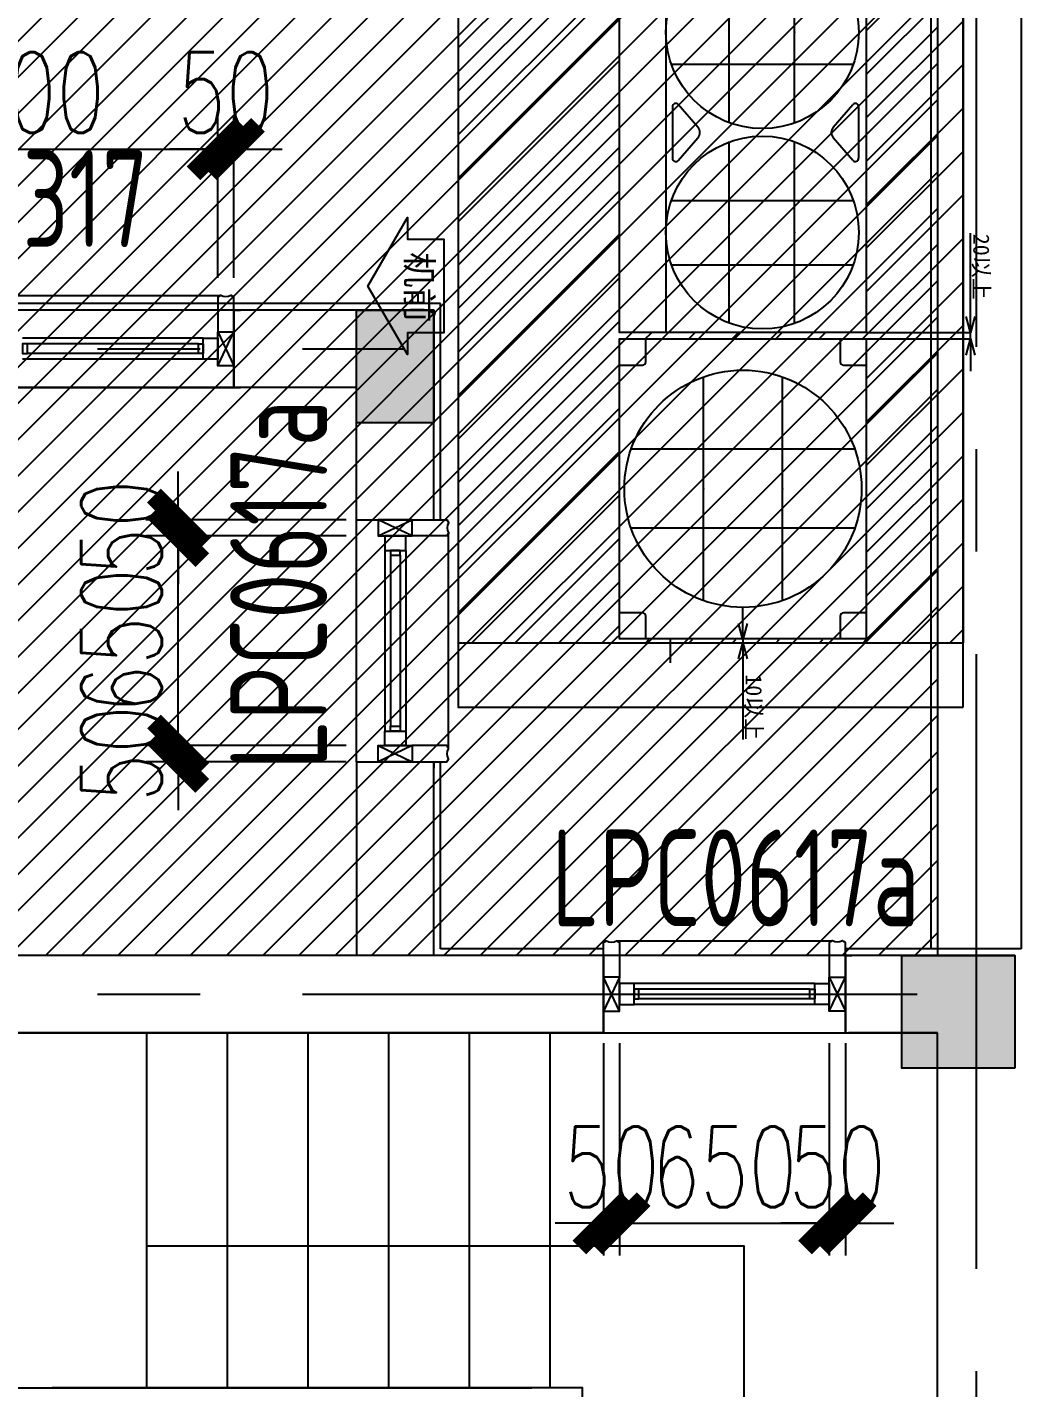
# Model space of a CAD drawing. Extents: x 296441 to 853063, y 459050 to 1117990.
# Drawn here: x 617158 to 620218, y 657349 to 661566 of the extents above; entities that cross this region are included whole.
import ezdxf

# ---------------------------------------------------------------- set-up
doc = ezdxf.new("R2010")
doc.units = 0
doc.header["$LTSCALE"] = 1000
doc.linetypes.add('14-GRID$0$CENTER2', pattern=[28.575, 19.05, -3.175, 3.175, -3.175])
for name, color, linetype in [('0-COL-H1', 170, 'Continuous'), ('0-COL-TZ', 220, 'Continuous'), ('14-GRID$0$G-GRID', 9, '14-GRID$0$CENTER2'), ('D-TEXT-FL01-mi$0$A-WIND-IDEN', 33, 'Continuous'), ('E4-FL02$0$A-WALL-FNSH', 6, 'Continuous'), ('G-FL02$0$A-ANNO-ARRW', 2, 'Continuous'), ('G-FL02$0$A-HRAL', 5, 'Continuous'), ('G-FL02$0$A-SECT-FNSH', 6, 'Continuous'), ('G-FL02$0$A-STRS', 4, 'Continuous'), ('G-FL02$0$A-WALL', 1, 'Continuous'), ('G-FL02$0$M-VRVS-OUAC', 5, 'Continuous'), ('G1-FL02$0$A-OVLK', 140, 'Continuous'), ('G1-FL02$0$A-SECT-WIND', 155, 'Continuous'), ('G1-FL02$0$A-SECT-WOOD', 17, 'Continuous'), ('menchuangtao1$0$A-DETL-STONE', 42, 'Continuous'), ('menchuangtao1$0$A-WALL', 1, 'Continuous'), ('menchuangtao1$0$A_CUR_FRAME', 112, 'Continuous'), ('WALL', 242, 'Continuous'), ('ZT1_Dim---标注---PM、LM、DY、JD', 252, 'Continuous'), ('卫生间降板', 251, 'Continuous')]:
    doc.layers.add(name, color=color, linetype=linetype)
doc.layers.add('G-FL02$0$M-PRVD-STRU', color=4, linetype='Continuous', plot=False)
doc.layers.add('G-FL02$0$M-VRVS-THEC', color=5, linetype='Continuous', lineweight=0)
doc.styles.add('G-FL02$0$Standard', font='')
doc.styles.get("Standard").update_dxf_attribs({"font": 'gbenor.shx', "bigfont": 'gbcbig.shx'})
doc.styles.add('ZT-DIMSTYLE', font='ROMANS.shx', dxfattribs={"width": 0.7, "bigfont": 'CHINESE.shx'})
doc.styles.get('G-FL02$0$Standard').set_extended_font_data('SimSun')
doc.dimstyles.new('G-FL02$0$ISO-25', dxfattribs={"dimtxt": 2.5, "dimasz": 2.5, "dimexe": 1.25, "dimexo": 0.625, "dimtad": 1, "dimtxsty": 'G-FL02$0$Standard', "dimcen": 2.5, "dimadec": 0, "dimazin": 0, "dimtfac": 1, "dimtmove": 0, "dimatfit": 3, "dimfxl": 0, "dimarcsym": 0})
doc.dimstyles.new('ZT-DIM100', dxfattribs={"dimscale": 100, "dimtxt": 2.5, "dimasz": 1.5, "dimexe": 1, "dimexo": 1, "dimgap": 0.5, "dimtad": 1, "dimdec": 0, "dimdsep": 46, "dimtxsty": 'ZT-DIMSTYLE', "dimblk": 'ARCHTICK', "dimcen": 2.5, "dimclrd": 175, "dimclre": 175, "dimclrt": 7, "dimazin": 2, "dimtfac": 1, "dimtix": 1, "dimtmove": 2, "dimatfit": 3, "dimfxl": 0, "dimarcsym": 0})

# ---------------------------------------------------------------- blocks, each defined once
blk = doc.blocks.new('menchuangtao1')
at = {"layer": 'menchuangtao1$0$A-DETL-STONE'}
blk.add_lwpolyline([(-10, -52.5), (-10, -159.2, -0.471625), (-15, -162.1, -0.528396), (-19.5, -164.7, 0.241692), (-50.5, -164.7, -0.528396), (-55, -162.1, -0.471625), (-60, -159.2), (-60, -52.5)], format="xyb", close=True, dxfattribs=at)
at = {"layer": 'menchuangtao1$0$A-WALL'}
for p, q in [((-10, 120), (-10, -120)), ((-10, 120), (10, 120)), ((-10, -120), (10, -120))]:
    blk.add_line(p, q, dxfattribs=at)
at = {"layer": 'menchuangtao1$0$A_CUR_FRAME'}
for p, q in [((-60, -52.5), (-10, 52.5)), ((-60, 52.5), (-10, -52.5))]:
    blk.add_line(p, q, dxfattribs=at)
blk.add_lwpolyline([(-10, -52.5), (-10, 52.5), (-60, 52.5), (-60, -52.5)], close=True, dxfattribs=at)
blk = doc.blocks.new('G1二层')
at = {"layer": '卫生间降板'}
h = blk.add_hatch(dxfattribs=at)
h.set_pattern_fill('ANSI31', color=256, scale=50, style=0)
h.set_pattern_definition([(45, (1264309.73, 426842.31), (-56.126601, 56.126601), [])])
h.paths.add_polyline_path([(745628.3, 338815.4), (745628.3, 335455.4), (756788.3, 335455.4), (756788.3, 338815.4)])
at = {"layer": '0-COL-TZ'}
blk.add_lwpolyline([(754988.3, 337455.4), (755228.3, 337455.4), (755228.3, 337105.4), (754988.3, 337105.4)], close=True, dxfattribs=at)
at = {"layer": '0-COL-TZ', "color": 254}
blk.add_solid([(755228.3, 337105.4, 0), (755228.3, 337455.4, 0), (754988.3, 337105.4, 0), (754988.3, 337455.4, 0)], dxfattribs=at)
at = {"layer": 'E4-FL02$0$A-WALL-FNSH', "extrusion": (8.34702e-21, 4.5439e-05, 1)}
for p, q in [((755248.3, 337475.4), (754608.3, 337475.4)), ((755248.3, 336805.4), (755248.3, 337475.4)), ((755248.3, 335475.4), (755248.3, 336055.4)), ((755753.4, 335475.4), (755248.3, 335475.4)), ((757048.3, 335475.4), (756503.4, 335475.4))]:
    blk.add_line(p, q, dxfattribs=at)
at = {"layer": 'G-FL02$0$A-ANNO-ARRW', "extrusion": (2.78234e-21, 2.27195e-05, 1), "elevation": 7.9}
blk.add_lwpolyline([(754338.3, 334555.4), (756188.3, 334555.4), (756188.3, 332931.5)], dxfattribs=at)
at = {"layer": 'G-FL02$0$A-HRAL', "extrusion": (2.78234e-21, 2.27195e-05, 1), "elevation": 7.9}
for points in [[(755506.3, 332055.4), (753888.3, 332055.4), (753888.3, 334115.4), (755531.9, 334115.4)], [(754070.3, 332055.4), (755688.3, 332055.4), (755688.3, 334115.4), (754044.7, 334115.4)]]:
    blk.add_lwpolyline(points, dxfattribs=at)
at = {"layer": 'G-FL02$0$A-STRS', "ltscale": 0.1, "extrusion": (2.78234e-21, 2.27195e-05, 1)}
for p, q in [((754338.3, 334115.4), (754338.3, 335215.4)), ((754588.3, 334115.4), (754588.3, 335215.4)), ((754838.3, 334115.4), (754838.3, 335215.4)), ((755088.3, 334115.4), (755088.3, 335215.4)), ((755338.3, 334115.4), (755338.3, 335215.4)), ((755588.3, 334115.4), (755588.3, 335215.4))]:
    blk.add_line(p, q, dxfattribs=at)
at = {"layer": 'G1-FL02$0$A-OVLK', "extrusion": (8.34702e-21, 4.5439e-05, 1)}
for p, q in [((753250.2, 337500.4), (754566.4, 337500.4)), ((753208.3, 337215.4), (754608.3, 337215.4)), ((754988.3, 336055.4), (754988.3, 336805.4)), ((755273.3, 336097.2), (755273.3, 336763.5)), ((755795.3, 335500.4), (756461.5, 335500.4)), ((755753.4, 335215.4), (756503.4, 335215.4))]:
    blk.add_line(p, q, dxfattribs=at)
at = {"layer": 'G1-FL02$0$A-OVLK', "extrusion": (8.34702e-21, 4.5439e-05, 1), "elevation": 15.4}
for points in [[(755589.4, 339245.4), (757048.3, 339245.4), (757048.3, 335475.4)], [(756768.3, 338795.4), (756768.3, 335475.4)]]:
    blk.add_lwpolyline(points, dxfattribs=at)
at = {"layer": 'G1-FL02$0$A-SECT-WIND', "extrusion": (8.34702e-21, 4.5439e-05, 1)}
for p, q in [((754513.3, 337367.9), (753953.3, 337367.9)), ((754498.3, 337350.4), (753968.3, 337350.4)), ((754513.3, 337302.9), (753953.3, 337302.9)), ((754498.3, 337320.4), (753968.3, 337320.4)), ((755075.8, 336710.4), (755075.8, 336150.4)), ((755093.3, 336695.4), (755093.3, 336165.4)), ((755123.3, 336695.4), (755123.3, 336165.4)), ((755140.8, 336710.4), (755140.8, 336150.4)), ((756408.4, 335367.9), (755848.4, 335367.9)), ((756393.4, 335350.4), (755863.4, 335350.4)), ((756408.4, 335302.9), (755848.4, 335302.9)), ((756393.4, 335320.4), (755863.4, 335320.4))]:
    blk.add_line(p, q, dxfattribs=at)
at = {"layer": 'G1-FL02$0$A-SECT-WOOD', "extrusion": (8.34702e-21, 4.5439e-05, 1), "elevation": 15.3}
for points in [[(754558.3, 337302.9), (754513.3, 337302.9), (754513.3, 337367.9), (754558.3, 337367.9)], [(753968.3, 337320.4), (753968.3, 337350.4), (753953.3, 337350.4), (753953.3, 337320.4)], [(754498.3, 337320.4), (754498.3, 337350.4), (754513.3, 337350.4), (754513.3, 337320.4)], [(755075.8, 336755.4), (755075.8, 336710.4), (755140.8, 336710.4), (755140.8, 336755.4)], [(755093.3, 336695.4), (755123.3, 336695.4), (755123.3, 336710.4), (755093.3, 336710.4)], [(755075.8, 336105.4), (755075.8, 336150.4), (755140.8, 336150.4), (755140.8, 336105.4)], [(755093.3, 336165.4), (755123.3, 336165.4), (755123.3, 336150.4), (755093.3, 336150.4)], [(755803.4, 335302.9), (755848.4, 335302.9), (755848.4, 335367.9), (755803.4, 335367.9)], [(755863.4, 335320.4), (755863.4, 335350.4), (755848.4, 335350.4), (755848.4, 335320.4)], [(756393.4, 335320.4), (756393.4, 335350.4), (756408.4, 335350.4), (756408.4, 335320.4)], [(756453.4, 335302.9), (756408.4, 335302.9), (756408.4, 335367.9), (756453.4, 335367.9)]]:
    blk.add_lwpolyline(points, close=True, dxfattribs=at)
at = {"layer": 'WALL'}
for p, q in [((754608.3, 337455.4), (754608.3, 337215.4)), ((754988.3, 336805.4), (755228.3, 336805.4)), ((754988.3, 336055.4), (755228.3, 336055.4)), ((755753.4, 335455.4), (755753.4, 335215.4)), ((756503.4, 335455.4), (756503.4, 335215.4))]:
    blk.add_line(p, q, dxfattribs=at)
at = {"layer": 'WALL', "extrusion": (8.34702e-21, 4.5439e-05, 1)}
for p, q in [((755008.3, 337455.4, 4.1), (754628.3, 337455.4, 4.1)), ((755228.3, 336805.4), (755228.3, 337455.4)), ((754988.3, 337215.4), (752588.3, 337215.4)), ((754988.3, 336805.4), (754988.3, 337215.4)), ((754988.3, 336055.4), (754988.3, 335455.4)), ((755228.3, 335455.4), (755228.3, 336055.4)), ((754988.3, 335455.4), (752278.3, 335455.4)), ((755658.3, 335455.4), (755228.3, 335455.4)), ((755753.4, 335455.4), (755228.3, 335455.4)), ((757028.3, 335455.4), (756503.4, 335455.4)), ((754988.3, 335215.4), (752278.3, 335215.4)), ((755743.4, 335215.4), (754988.3, 335215.4)), ((756788.3, 335215.4), (756513.4, 335215.4)), ((756788.3, 330955.4), (756788.3, 335215.4))]:
    blk.add_line(p, q, dxfattribs=at)
at = {"layer": 'WALL', "extrusion": (8.34702e-21, 4.5439e-05, 1), "elevation": 15.4}
for points in [[(753780.6, 335215.4), (755753.4, 335215.4)], [(756503.4, 335215.4), (756788.3, 335215.4)]]:
    blk.add_lwpolyline(points, dxfattribs=at)
at = {"layer": '卫生间降板'}
blk.add_lwpolyline([(745628.3, 338815.4), (756788.3, 338815.4), (756788.3, 335455.4), (745628.3, 335455.4)], close=True, dxfattribs=at)
at = {"extrusion": (-8.34702e-21, -4.5439e-05, -1), "zscale": -1, "rotation": 180}
for p in [(-754618.3, 337335.4, -19.4), (-756513.4, 335335.4)]:
    blk.add_blockref('menchuangtao1', p, dxfattribs=at)
at = {"extrusion": (1.35525e-20, 4.5439e-05, 1), "rotation": 90.00000002074596}
blk.add_blockref('menchuangtao1', (755108.3, 336815.4), dxfattribs=at)
at = {"extrusion": (1.55854e-19, -4.5439e-05, -1), "zscale": -1, "rotation": 269.9999999792539}
blk.add_blockref('menchuangtao1', (-755108.3, 336045.4), dxfattribs=at)
at = {"extrusion": (8.34702e-21, 4.5439e-05, 1), "rotation": 180}
blk.add_blockref('menchuangtao1', (755743.4, 335335.4), dxfattribs=at)
blk = doc.blocks.new('G-FL02$0$_Open30')
at = {"color": 0, "linetype": 'ByBlock', "lineweight": -2}
for p, q in [((-1, 0.268), (0, 0)), ((0, 0), (-1, -0.268)), ((0, 0), (-1, 0))]:
    blk.add_line(p, q, dxfattribs=at)
blk = doc.blocks.new('*D109')
at = {"layer": 'Defpoints', "color": 0, "lineweight": -2, "transparency": 16777216}
for p, q in [((1045.6, 0), (995.6, 0)), ((1095.6, 0.6), (1095.6, 1.3)), ((1095.6, 0), (1105.6, 0)), ((1105.6, 0.6), (1105.6, 1.3)), ((1155.6, 0), (1405.3, 0))]:
    blk.add_line(p, q, dxfattribs=at)
at = {"layer": 'Defpoints', "color": 0, "transparency": 16777216}
for p in [(1095.6, 0), (1095.6, 0), (1105.6, 0)]:
    blk.add_point(p, dxfattribs=at)
at = {"layer": 'Defpoints', "color": 0, "lineweight": -2, "transparency": 16777216, "xscale": 50, "yscale": 50, "zscale": 50}
blk.add_blockref('G-FL02$0$_Open30', (1095.6, 0), dxfattribs=at)
at = {"layer": 'Defpoints', "color": 0, "lineweight": -2, "transparency": 16777216, "xscale": 50, "yscale": 50, "zscale": 50, "rotation": 180}
blk.add_blockref('G-FL02$0$_Open30', (1105.6, 0), dxfattribs=at)
at = {"layer": 'Defpoints', "transparency": 16777216, "insert": (1305.5, 30.7), "char_height": 50, "attachment_point": 5, "style": 'G-FL02$0$Standard'}
blk.add_mtext('10以上', dxfattribs=at)
blk = doc.blocks.new('*D108')
at = {"layer": 'Defpoints', "color": 0, "lineweight": -2, "transparency": 16777216}
for p, q in [((94, 705.1), (-163.3, 705.1)), ((144, 382.9), (144, 706.4)), ((164, 705.1), (144, 705.1)), ((164, 382.9), (164, 706.4)), ((214, 705.1), (264, 705.1))]:
    blk.add_line(p, q, dxfattribs=at)
at = {"layer": 'Defpoints', "color": 0, "transparency": 16777216}
for p in [(144, 705.1), (144, 382.3), (164, 382.3)]:
    blk.add_point(p, dxfattribs=at)
at = {"layer": 'Defpoints', "color": 0, "lineweight": -2, "transparency": 16777216, "xscale": 50, "yscale": 50, "zscale": 50}
blk.add_blockref('G-FL02$0$_Open30', (144, 705.1), dxfattribs=at)
at = {"layer": 'Defpoints', "color": 0, "lineweight": -2, "transparency": 16777216, "xscale": 50, "yscale": 50, "zscale": 50, "rotation": 180}
blk.add_blockref('G-FL02$0$_Open30', (164, 705.1), dxfattribs=at)
at = {"layer": 'Defpoints', "transparency": 16777216, "insert": (-59.7, 735.8), "char_height": 50, "attachment_point": 5, "style": 'G-FL02$0$Standard'}
blk.add_mtext('20以上', dxfattribs=at)
blk = doc.blocks.new('*D107')
at = {"layer": 'Defpoints', "color": 0, "lineweight": -2, "transparency": 16777216}
for p, q in [((-1155.6, 0), (-1405.4, 0)), ((-1105.6, 0.6), (-1105.6, 1.3)), ((-1095.6, 0), (-1105.6, 0)), ((-1095.6, 0.6), (-1095.6, 1.3)), ((-1045.6, 0), (-995.6, 0))]:
    blk.add_line(p, q, dxfattribs=at)
at = {"layer": 'Defpoints', "color": 0, "transparency": 16777216}
for p in [(-1105.6, 0), (-1105.6, 0), (-1095.6, 0)]:
    blk.add_point(p, dxfattribs=at)
at = {"layer": 'Defpoints', "color": 0, "lineweight": -2, "transparency": 16777216, "xscale": 50, "yscale": 50, "zscale": 50}
blk.add_blockref('G-FL02$0$_Open30', (-1105.6, 0), dxfattribs=at)
at = {"layer": 'Defpoints', "color": 0, "lineweight": -2, "transparency": 16777216, "xscale": 50, "yscale": 50, "zscale": 50, "rotation": 180}
blk.add_blockref('G-FL02$0$_Open30', (-1095.6, 0), dxfattribs=at)
at = {"layer": 'Defpoints', "transparency": 16777216, "insert": (-1305.5, 30.7), "char_height": 50, "attachment_point": 5, "style": 'G-FL02$0$Standard'}
blk.add_mtext('10以上', dxfattribs=at)
blk = doc.blocks.new('*D106')
at = {"layer": 'Defpoints', "color": 0, "lineweight": -2, "transparency": 16777216}
for p, q in [((-1106.3, 682.3), (-1212.4, 682.3)), ((-1211.2, 432.3), (-1211.2, 632.3)), ((-1106.3, 382.3), (-1212.4, 382.3))]:
    blk.add_line(p, q, dxfattribs=at)
at = {"layer": 'Defpoints', "color": 0, "transparency": 16777216}
for p in [(-1211.2, 682.3), (-1105.6, 682.3), (-1105.6, 382.3)]:
    blk.add_point(p, dxfattribs=at)
at = {"layer": 'Defpoints', "color": 0, "lineweight": -2, "transparency": 16777216, "xscale": 50, "yscale": 50, "zscale": 50}
for p, rotation in [((-1211.2, 682.3), 90), ((-1211.2, 382.3), 270)]:
    blk.add_blockref('G-FL02$0$_Open30', p, dxfattribs=dict(at, rotation=rotation))
at = {"layer": 'Defpoints', "transparency": 16777216, "insert": (-1241.9, 532.3), "char_height": 50, "attachment_point": 5, "rotation": 90, "style": 'G-FL02$0$Standard'}
blk.add_mtext('300以上', dxfattribs=at)
blk = doc.blocks.new('*D105')
at = {"layer": 'Defpoints', "color": 0, "lineweight": -2, "transparency": 16777216}
for p, q in [((-1106.3, -382.3), (-1212.4, -382.3)), ((-1211.2, -832.3), (-1211.2, -432.3)), ((-1106.3, -882.3), (-1212.4, -882.3))]:
    blk.add_line(p, q, dxfattribs=at)
at = {"layer": 'Defpoints', "color": 0, "transparency": 16777216}
for p in [(-1211.2, -382.3), (-1105.6, -382.3), (-1105.6, -882.3)]:
    blk.add_point(p, dxfattribs=at)
at = {"layer": 'Defpoints', "color": 0, "lineweight": -2, "transparency": 16777216, "xscale": 50, "yscale": 50, "zscale": 50}
for p, rotation in [((-1211.2, -382.3), 90), ((-1211.2, -882.3), 270)]:
    blk.add_blockref('G-FL02$0$_Open30', p, dxfattribs=dict(at, rotation=rotation))
at = {"layer": 'Defpoints', "transparency": 16777216, "insert": (-1241.9, -632.3), "char_height": 50, "attachment_point": 5, "rotation": 90, "style": 'G-FL02$0$Standard'}
blk.add_mtext('500以上', dxfattribs=at)
blk = doc.blocks.new('WERTG')
at = {"layer": 'D-TEXT-FL01-mi$0$A-WIND-IDEN', "color": 2, "width": 0.8}
for s, p in [('LPC1317', (807423, 339208, 15.4)), ('LPC0617a', (809627.1, 337103))]:
    blk.add_text(s, height=300, dxfattribs=at).set_placement(p)
blk.add_text('LPC0617a', height=300, rotation=90, dxfattribs=at).set_placement((808931.4, 337593.6))
blk = doc.blocks.new('_ArchTick')
at = {"color": 0, "linetype": 'ByBlock', "const_width": 0.4}
blk.add_lwpolyline([(-0.5, -0.5), (0.5, 0.5)], dxfattribs=at)
blk = doc.blocks.new('*D1351')
at = {"layer": 'Defpoints', "color": 0, "ltscale": 1000, "transparency": 16777216}
for p in [(619643.6, 658517), (619693.6, 658517), (619693.6, 657859.2)]:
    blk.add_point(p, dxfattribs=at)
at = {"layer": 'ZT1_Dim---标注---PM、LM、DY、JD', "color": 175, "linetype": 'ByBlock', "lineweight": -2, "ltscale": 1000, "transparency": 16777216}
for p, q in [((619643.6, 658417), (619643.6, 657759.2)), ((619693.6, 658417), (619693.6, 657759.2)), ((619643.6, 657859.2), (619493.6, 657859.2)), ((619643.6, 657859.2), (619693.6, 657859.2)), ((619693.6, 657859.2), (619843.6, 657859.2))]:
    blk.add_line(p, q, dxfattribs=at)
at = {"layer": 'ZT1_Dim---标注---PM、LM、DY、JD', "color": 175, "lineweight": -2, "ltscale": 1000, "transparency": 16777216, "xscale": 150, "yscale": 150, "zscale": 150}
blk.add_blockref('_ArchTick', (619643.6, 657859.2), dxfattribs=at)
at = {"layer": 'ZT1_Dim---标注---PM、LM、DY、JD', "color": 175, "lineweight": -2, "ltscale": 1000, "transparency": 16777216, "xscale": 150, "yscale": 150, "zscale": 150, "rotation": 180}
blk.add_blockref('_ArchTick', (619693.6, 657859.2), dxfattribs=at)
at = {"layer": 'ZT1_Dim---标注---PM、LM、DY、JD', "color": 7, "ltscale": 1000, "transparency": 16777216, "insert": (619668.6, 658034.2), "char_height": 250, "attachment_point": 5, "style": 'ZT-DIMSTYLE'}
blk.add_mtext('50', dxfattribs=at)
blk = doc.blocks.new('*D1352')
at = {"layer": 'Defpoints', "color": 0, "ltscale": 1000, "transparency": 16777216}
for p in [(618993.6, 658517, -15.2), (619643.6, 658517), (619643.6, 657859.2)]:
    blk.add_point(p, dxfattribs=at)
at = {"layer": 'ZT1_Dim---标注---PM、LM、DY、JD', "color": 175, "linetype": 'ByBlock', "lineweight": -2, "ltscale": 1000, "transparency": 16777216}
for p, q in [((618993.6, 658417), (618993.6, 657759.2)), ((619643.6, 658417), (619643.6, 657759.2)), ((618993.6, 657859.2), (619643.6, 657859.2))]:
    blk.add_line(p, q, dxfattribs=at)
at = {"layer": 'ZT1_Dim---标注---PM、LM、DY、JD', "color": 175, "lineweight": -2, "ltscale": 1000, "transparency": 16777216, "xscale": 150, "yscale": 150, "zscale": 150, "rotation": 180}
blk.add_blockref('_ArchTick', (618993.6, 657859.2), dxfattribs=at)
at = {"layer": 'ZT1_Dim---标注---PM、LM、DY、JD', "color": 175, "lineweight": -2, "ltscale": 1000, "transparency": 16777216, "xscale": 150, "yscale": 150, "zscale": 150}
blk.add_blockref('_ArchTick', (619643.6, 657859.2), dxfattribs=at)
at = {"layer": 'ZT1_Dim---标注---PM、LM、DY、JD', "color": 7, "ltscale": 1000, "transparency": 16777216, "insert": (619318.6, 658034.2), "char_height": 250, "attachment_point": 5, "style": 'ZT-DIMSTYLE'}
blk.add_mtext('650', dxfattribs=at)
blk = doc.blocks.new('*D1353')
at = {"layer": 'Defpoints', "color": 0, "ltscale": 1000, "transparency": 16777216}
for p in [(618943.6, 658517, -15.2), (618993.6, 658517, -15.2), (618993.6, 657859.2)]:
    blk.add_point(p, dxfattribs=at)
at = {"layer": 'ZT1_Dim---标注---PM、LM、DY、JD', "color": 175, "linetype": 'ByBlock', "lineweight": -2, "ltscale": 1000, "transparency": 16777216}
for p, q in [((618943.6, 658417), (618943.6, 657759.2)), ((618993.6, 658417), (618993.6, 657759.2)), ((618943.6, 657859.2), (618793.6, 657859.2)), ((618943.6, 657859.2), (618993.6, 657859.2)), ((618993.6, 657859.2), (619143.6, 657859.2))]:
    blk.add_line(p, q, dxfattribs=at)
at = {"layer": 'ZT1_Dim---标注---PM、LM、DY、JD', "color": 175, "lineweight": -2, "ltscale": 1000, "transparency": 16777216, "xscale": 150, "yscale": 150, "zscale": 150}
blk.add_blockref('_ArchTick', (618943.6, 657859.2), dxfattribs=at)
at = {"layer": 'ZT1_Dim---标注---PM、LM、DY、JD', "color": 175, "lineweight": -2, "ltscale": 1000, "transparency": 16777216, "xscale": 150, "yscale": 150, "zscale": 150, "rotation": 180}
blk.add_blockref('_ArchTick', (618993.6, 657859.2), dxfattribs=at)
at = {"layer": 'ZT1_Dim---标注---PM、LM、DY、JD', "color": 7, "ltscale": 1000, "transparency": 16777216, "insert": (618968.6, 658034.2), "char_height": 250, "attachment_point": 5, "style": 'ZT-DIMSTYLE'}
blk.add_mtext('50', dxfattribs=at)
blk = doc.blocks.new('*D1354')
at = {"layer": 'Defpoints', "color": 0, "ltscale": 1000, "transparency": 16777216}
for p in [(617625.6, 660039.5), (618246, 660039.5), (618246, 659989.5)]:
    blk.add_point(p, dxfattribs=at)
at = {"layer": 'ZT1_Dim---标注---PM、LM、DY、JD', "color": 175, "linetype": 'ByBlock', "lineweight": -2, "ltscale": 1000, "transparency": 16777216}
for p, q in [((617625.6, 660039.5), (617625.6, 660189.5)), ((618146, 660039.5), (617525.6, 660039.5)), ((617625.6, 659989.5), (617625.6, 660039.5)), ((618146, 659989.5), (617525.6, 659989.5)), ((617625.6, 659989.5), (617625.6, 659839.5))]:
    blk.add_line(p, q, dxfattribs=at)
at = {"layer": 'ZT1_Dim---标注---PM、LM、DY、JD', "color": 175, "lineweight": -2, "ltscale": 1000, "transparency": 16777216, "xscale": 150, "yscale": 150, "zscale": 150}
for p, rotation in [((617625.6, 660039.5), 270), ((617625.6, 659989.5), 90)]:
    blk.add_blockref('_ArchTick', p, dxfattribs=dict(at, rotation=rotation))
at = {"layer": 'ZT1_Dim---标注---PM、LM、DY、JD', "color": 7, "ltscale": 1000, "transparency": 16777216, "insert": (617450.6, 660014.5), "char_height": 250, "attachment_point": 5, "rotation": 90, "style": 'ZT-DIMSTYLE'}
blk.add_mtext('50', dxfattribs=at)
blk = doc.blocks.new('*D1355')
at = {"layer": 'Defpoints', "color": 0, "ltscale": 1000, "transparency": 16777216}
for p in [(617625.6, 659989.5), (618246, 659989.5), (618246, 659339.5, -15.3)]:
    blk.add_point(p, dxfattribs=at)
at = {"layer": 'ZT1_Dim---标注---PM、LM、DY、JD', "color": 175, "linetype": 'ByBlock', "lineweight": -2, "ltscale": 1000, "transparency": 16777216}
for p, q in [((618146, 659989.5), (617525.6, 659989.5)), ((617625.6, 659339.5), (617625.6, 659989.5)), ((618146, 659339.5), (617525.6, 659339.5))]:
    blk.add_line(p, q, dxfattribs=at)
at = {"layer": 'ZT1_Dim---标注---PM、LM、DY、JD', "color": 175, "lineweight": -2, "ltscale": 1000, "transparency": 16777216, "xscale": 150, "yscale": 150, "zscale": 150}
for p, rotation in [((617625.6, 659989.5), 90), ((617625.6, 659339.5), 270)]:
    blk.add_blockref('_ArchTick', p, dxfattribs=dict(at, rotation=rotation))
at = {"layer": 'ZT1_Dim---标注---PM、LM、DY、JD', "color": 7, "ltscale": 1000, "transparency": 16777216, "insert": (617450.6, 659664.5), "char_height": 250, "attachment_point": 5, "rotation": 90, "style": 'ZT-DIMSTYLE'}
blk.add_mtext('650', dxfattribs=at)
blk = doc.blocks.new('*D1356')
at = {"layer": 'Defpoints', "color": 0, "ltscale": 1000, "transparency": 16777216}
for p in [(617625.6, 659339.5), (618246, 659339.5, -15.3), (618246, 659289.5, -15.3)]:
    blk.add_point(p, dxfattribs=at)
at = {"layer": 'ZT1_Dim---标注---PM、LM、DY、JD', "color": 175, "linetype": 'ByBlock', "lineweight": -2, "ltscale": 1000, "transparency": 16777216}
for p, q in [((617625.6, 659339.5), (617625.6, 659489.5)), ((618146, 659339.5), (617525.6, 659339.5)), ((617625.6, 659289.5), (617625.6, 659339.5)), ((618146, 659289.5), (617525.6, 659289.5)), ((617625.6, 659289.5), (617625.6, 659139.5))]:
    blk.add_line(p, q, dxfattribs=at)
at = {"layer": 'ZT1_Dim---标注---PM、LM、DY、JD', "color": 175, "lineweight": -2, "ltscale": 1000, "transparency": 16777216, "xscale": 150, "yscale": 150, "zscale": 150}
for p, rotation in [((617625.6, 659339.5), 270), ((617625.6, 659289.5), 90)]:
    blk.add_blockref('_ArchTick', p, dxfattribs=dict(at, rotation=rotation))
at = {"layer": 'ZT1_Dim---标注---PM、LM、DY、JD', "color": 7, "ltscale": 1000, "transparency": 16777216, "insert": (617450.6, 659314.5), "char_height": 250, "attachment_point": 5, "rotation": 90, "style": 'ZT-DIMSTYLE'}
blk.add_mtext('50', dxfattribs=at)
blk = doc.blocks.new('*D1398')
at = {"layer": 'Defpoints', "color": 0, "ltscale": 1000, "transparency": 16777216}
for p in [(617798.5, 661188.4), (617748.5, 660689.5), (617798.5, 660689.5)]:
    blk.add_point(p, dxfattribs=at)
at = {"layer": 'ZT1_Dim---标注---PM、LM、DY、JD', "color": 175, "linetype": 'ByBlock', "lineweight": -2, "ltscale": 1000, "transparency": 16777216}
for p, q in [((617748.5, 660789.5), (617748.5, 661288.4)), ((617798.5, 660789.5), (617798.5, 661288.4)), ((617748.5, 661188.4), (617598.5, 661188.4)), ((617748.5, 661188.4), (617798.5, 661188.4)), ((617798.5, 661188.4), (617948.5, 661188.4))]:
    blk.add_line(p, q, dxfattribs=at)
at = {"layer": 'ZT1_Dim---标注---PM、LM、DY、JD', "color": 175, "lineweight": -2, "ltscale": 1000, "transparency": 16777216, "xscale": 150, "yscale": 150, "zscale": 150}
blk.add_blockref('_ArchTick', (617748.5, 661188.4), dxfattribs=at)
at = {"layer": 'ZT1_Dim---标注---PM、LM、DY、JD', "color": 175, "lineweight": -2, "ltscale": 1000, "transparency": 16777216, "xscale": 150, "yscale": 150, "zscale": 150, "rotation": 180}
blk.add_blockref('_ArchTick', (617798.5, 661188.4), dxfattribs=at)
at = {"layer": 'ZT1_Dim---标注---PM、LM、DY、JD', "color": 7, "ltscale": 1000, "transparency": 16777216, "insert": (617773.5, 661363.4), "char_height": 250, "attachment_point": 5, "style": 'ZT-DIMSTYLE'}
blk.add_mtext('50', dxfattribs=at)
blk = doc.blocks.new('*D1399')
at = {"layer": 'Defpoints', "color": 0, "ltscale": 1000, "transparency": 16777216}
for p in [(617748.5, 661188.4), (616448.5, 660689.5, 4.1), (617748.5, 660689.5)]:
    blk.add_point(p, dxfattribs=at)
at = {"layer": 'ZT1_Dim---标注---PM、LM、DY、JD', "color": 175, "linetype": 'ByBlock', "lineweight": -2, "ltscale": 1000, "transparency": 16777216}
for p, q in [((616448.5, 660789.5), (616448.5, 661288.4)), ((617748.5, 660789.5), (617748.5, 661288.4)), ((616448.5, 661188.4), (617748.5, 661188.4))]:
    blk.add_line(p, q, dxfattribs=at)
at = {"layer": 'ZT1_Dim---标注---PM、LM、DY、JD', "color": 175, "lineweight": -2, "ltscale": 1000, "transparency": 16777216, "xscale": 150, "yscale": 150, "zscale": 150, "rotation": 180}
blk.add_blockref('_ArchTick', (616448.5, 661188.4), dxfattribs=at)
at = {"layer": 'ZT1_Dim---标注---PM、LM、DY、JD', "color": 175, "lineweight": -2, "ltscale": 1000, "transparency": 16777216, "xscale": 150, "yscale": 150, "zscale": 150}
blk.add_blockref('_ArchTick', (617748.5, 661188.4), dxfattribs=at)
at = {"layer": 'ZT1_Dim---标注---PM、LM、DY、JD', "color": 7, "ltscale": 1000, "transparency": 16777216, "insert": (617098.5, 661363.4), "char_height": 250, "attachment_point": 5, "style": 'ZT-DIMSTYLE'}
blk.add_mtext('1300', dxfattribs=at)
blk = doc.blocks.new('G-FL02$0$RHXYQ22-26PY1')
at = {"layer": 'Defpoints'}
h = blk.add_hatch(dxfattribs=at)
h.set_pattern_fill('ANSI31', color=256, scale=30, style=0)
h.set_pattern_definition([(135, (3288.71, -2114.12), (67.352, 67.352), [])])
h.paths.add_polyline_path([(143.97, -382.3), (143.97, 382.3), (-1095.63, 382.3), (-1105.63, 382.3), (-1105.63, 682.3), (1105.57, 682.3), (1105.57, -882.3), (-1105.63, -882.3), (-1105.63, 382.3), (-1095.63, 382.3), (-1095.63, -382.3)])
h.paths.add_polyline_path([(165.97, -382.3), (1095.57, -382.3), (1095.57, 382.3), (165.97, 382.3)], flags=16)
at = {"linetype": 'Continuous'}
for p, q in [((244.77, 311.5), (244.77, 382.3)), ((1012.77, 382.3), (1012.77, 311.5)), ((-886.332, -221.715), (-886.332, 341.715)), ((-687.129, -221.715), (-687.129, 341.715)), ((-492.282, 279.676), (-562.411, 340.971)), ((-555.83, 358.5), (-395.83, 358.5)), ((-389.249, 340.971), (-459.378, 279.676)), ((-265.332, -221.715), (-265.332, 341.715)), ((-66.129, -221.715), (-66.129, 341.715)), ((505.752, 346.439), (505.752, -346.628)), ((750.789, 346.439), (750.789, -346.628)), ((163.97, 301.5), (234.77, 301.5)), ((1022.77, 301.5), (1093.57, 301.5)), ((-505.015, 159.601), (-1068.445, 159.601)), ((115.985, 159.601), (-447.445, 159.601)), ((974.804, 122.423), (281.737, 122.423)), ((-505.015, -42.626), (-1068.445, -42.626)), ((115.985, -42.626), (-447.445, -42.626)), ((974.804, -122.613), (281.737, -122.613)), ((-492.282, -139.676), (-562.411, -200.971)), ((-389.249, -200.971), (-459.378, -139.676)), ((-1095.63, -238.804), (143.97, -238.804)), ((-555.83, -218.5), (-395.83, -218.5)), ((234.77, -301.5), (163.97, -301.5)), ((244.77, -382.3), (244.77, -311.5)), ((1012.77, -311.5), (1012.77, -382.3)), ((1093.57, -301.5), (1022.77, -301.5))]:
    blk.add_line(p, q, dxfattribs=at)
blk.add_line((1093.57, -226.11), (1167.715, -226.11))
for points in [[(-1095.63, 382.3), (143.97, 382.3), (143.97, -382.3), (-1095.63, -382.3)], [(163.97, 382.3), (1093.57, 382.3), (1093.57, -382.3), (163.97, -382.3)]]:
    blk.add_lwpolyline(points, close=True, dxfattribs=at)
for centre, radius in [((-786.73, 60), 298.804), ((-165.73, 60), 298.804), ((628.27, -0.095), 367.555)]:
    blk.add_circle(centre, radius, dxfattribs=at)
for centre, radius, start, end in [((-555.83, 348.5), 10, 90, 228.845778), ((-395.83, 348.5), 10, 311.154222, 90), ((234.77, 311.5), 10, 270, 0), ((1022.77, 311.5), 10, 180, 270), ((-475.83, 298.5), 25, 228.845778, 311.154222), ((-475.83, -158.5), 25, 48.845778, 131.154222), ((-555.83, -208.5), 10, 131.154222, 270), ((-395.83, -208.5), 10, 270, 48.845778), ((234.77, -311.5), 10, 0, 90), ((1022.77, -311.5), 10, 90, 180)]:
    blk.add_arc(centre, radius, start, end, dxfattribs=at)
for p in [(-786.73, 159.601), (-165.73, 159.601), (628.27, 122.423), (628.27, -122.613)]:
    blk.add_point(p, dxfattribs=at)
at = {"layer": 'Defpoints'}
for p, q in [((-1105.63, 682.3), (1105.57, 682.3)), ((-1105.63, -882.3), (-1105.63, 682.3)), ((1105.57, -882.3), (1105.57, 682.3)), ((-1105.63, -882.3), (1105.57, -882.3))]:
    blk.add_line(p, q, dxfattribs=at)
blk.add_lwpolyline([(-0.03, -1162.482), (-212.6, -1039.755), (-145.317, -1039.755), (-145.317, -926.809), (145.256, -926.809), (145.256, -1039.755), (212.54, -1039.755), (-0.03, -1162.482)], dxfattribs=at)
at = {"layer": 'Defpoints', "style": 'G-FL02$0$Standard'}
blk.add_text('机前', height=80, dxfattribs=at).set_placement((-105.153, -1043.049))
at = {"layer": 'Defpoints'}
for base, p1, p2, text, picture, middle in [((143.97, 705.131), (163.97, 382.3), (143.97, 382.3), '20以上', '*D108', (-59.667, 705.131)), ((-1105.63, 0), (-1095.63, 0), (-1105.63, 0), '10以上', '*D107', (-1305.519, 30.679)), ((1095.57, 0), (1105.57, 0), (1095.57, 0), '10以上', '*D109', (1305.459, 0))]:
    dim = blk.add_linear_dim(base=base, p1=p1, p2=p2, text=text, dimstyle='G-FL02$0$ISO-25', dxfattribs=at)
    dim.commit()
    dim.dimension.update_dxf_attribs({"geometry": picture, "text_midpoint": middle, "dimtype": 128})
for base, p1, p2, text, picture, middle in [((-1211.195, 682.3), (-1105.63, 382.3), (-1105.63, 682.3), '300以上', '*D106', (-1241.874, 532.3)), ((-1211.195, -382.3), (-1105.63, -882.3), (-1105.63, -382.3), '500以上', '*D105', (-1241.874, -632.3))]:
    dim = blk.add_linear_dim(base=base, p1=p1, p2=p2, angle=90, text=text, dimstyle='G-FL02$0$ISO-25', dxfattribs=at)
    dim.commit()
    dim.dimension.update_dxf_attribs({"geometry": picture, "text_midpoint": middle, "dimtype": 128})
blk = doc.blocks.new('G-FL02$0$dfdsafsafds')
at = {"layer": 'G-FL02$0$M-PRVD-STRU'}
blk.add_lwpolyline([(326372.8, 648758.2), (326372.8, 651469.4), (324808.2, 651469.4), (324808.2, 648758.2)], close=True, dxfattribs=at)
at = {"layer": 'G-FL02$0$M-VRVS-OUAC', "rotation": 270}
blk.add_blockref('G-FL02$0$RHXYQ22-26PY1', (325690.5, 650063.8), dxfattribs=at)

msp = doc.modelspace()

# ---------------------------------------------------------------- linework, layer by layer
at = {"layer": '0-COL-H1'}
for points in [[(618178.5, 660689.5), (618418.5, 660689.5), (618418.5, 660339.5), (618178.5, 660339.5)], [(620218.5, 658339.5), (619868.5, 658339.5), (619868.5, 658689.5), (620218.5, 658689.5)]]:
    msp.add_lwpolyline(points, close=True, dxfattribs=at)
at = {"layer": '0-COL-H1', "color": 254}
for points in [[(618418.5, 660339.5), (618418.5, 660689.5), (618178.5, 660339.5), (618178.5, 660689.5)], [(619868.5, 658689.5), (619868.5, 658339.5), (620218.5, 658689.5), (620218.5, 658339.5)]]:
    msp.add_solid(points, dxfattribs=at)
at = {"layer": '14-GRID$0$G-GRID', "color": 8, "ltscale": 0.1}
for p, q in [((620098.5, 671053.2), (620098.5, 638294.8)), ((595151, 660569.5), (618325.9, 660569.5)), ((595151, 658569.5), (620098.5, 658569.5))]:
    msp.add_line(p, q, dxfattribs=at)
at = {"layer": 'G-FL02$0$A-SECT-FNSH'}
msp.add_line((618438.5, 660709.5), (616038.5, 660709.5), dxfattribs=at)
at = {"layer": 'G-FL02$0$A-WALL'}
for p, q in [((618418.5, 660689.5), (616018.5, 660689.5)), ((618178.5, 660449.5), (615778.5, 660449.5))]:
    msp.add_line(p, q, dxfattribs=at)

# ---------------------------------------------------------------- block references
for name, p in [('G1二层', (-136809.8, 323234.1, 0)), ('WERTG', (-190844.3, 321676.7, 14.7))]:
    msp.add_blockref(name, p)
at = {"layer": 'G-FL02$0$M-VRVS-THEC'}
msp.add_blockref('G-FL02$0$dfdsafsafds', (293685.6, 10700.1), dxfattribs=at)

# ---------------------------------------------------------------- dimensions: what is measured, and where the dimension line sits
at = {"layer": 'ZT1_Dim---标注---PM、LM、DY、JD', "ltscale": 1000}
for base, p1, p2, picture, middle in [((617748.5, 661188.4), (616448.5, 660689.5, 4.1), (617748.5, 660689.5), '*D1399', (617098.5, 661363.4)), ((617798.5, 661188.4), (617748.5, 660689.5), (617798.5, 660689.5), '*D1398', (617773.5, 661363.4)), ((618993.6, 657859.2), (618943.6, 658517, -15.2), (618993.6, 658517, -15.2), '*D1353', (618968.6, 658034.2)), ((619643.6, 657859.2), (618993.6, 658517, -15.2), (619643.6, 658517), '*D1352', (619318.6, 658034.2)), ((619693.6, 657859.2), (619643.6, 658517), (619693.6, 658517), '*D1351', (619668.6, 658034.2))]:
    dim = msp.add_linear_dim(base=base, p1=p1, p2=p2, dimstyle='ZT-DIM100', dxfattribs=at)
    dim.commit()
    dim.dimension.update_dxf_attribs({"geometry": picture, "text_midpoint": middle})
for base, p1, p2, picture, middle in [((617625.6, 660039.5), (618246, 659989.5), (618246, 660039.5), '*D1354', (617450.6, 660014.5)), ((617625.6, 659989.5), (618246, 659339.5, -15.3), (618246, 659989.5), '*D1355', (617450.6, 659664.5)), ((617625.6, 659339.5), (618246, 659289.5, -15.3), (618246, 659339.5, -15.3), '*D1356', (617450.6, 659314.5))]:
    dim = msp.add_linear_dim(base=base, p1=p1, p2=p2, angle=90, dimstyle='ZT-DIM100', dxfattribs=at)
    dim.commit()
    dim.dimension.update_dxf_attribs({"geometry": picture, "text_midpoint": middle})

doc.saveas('drawing.dxf')
